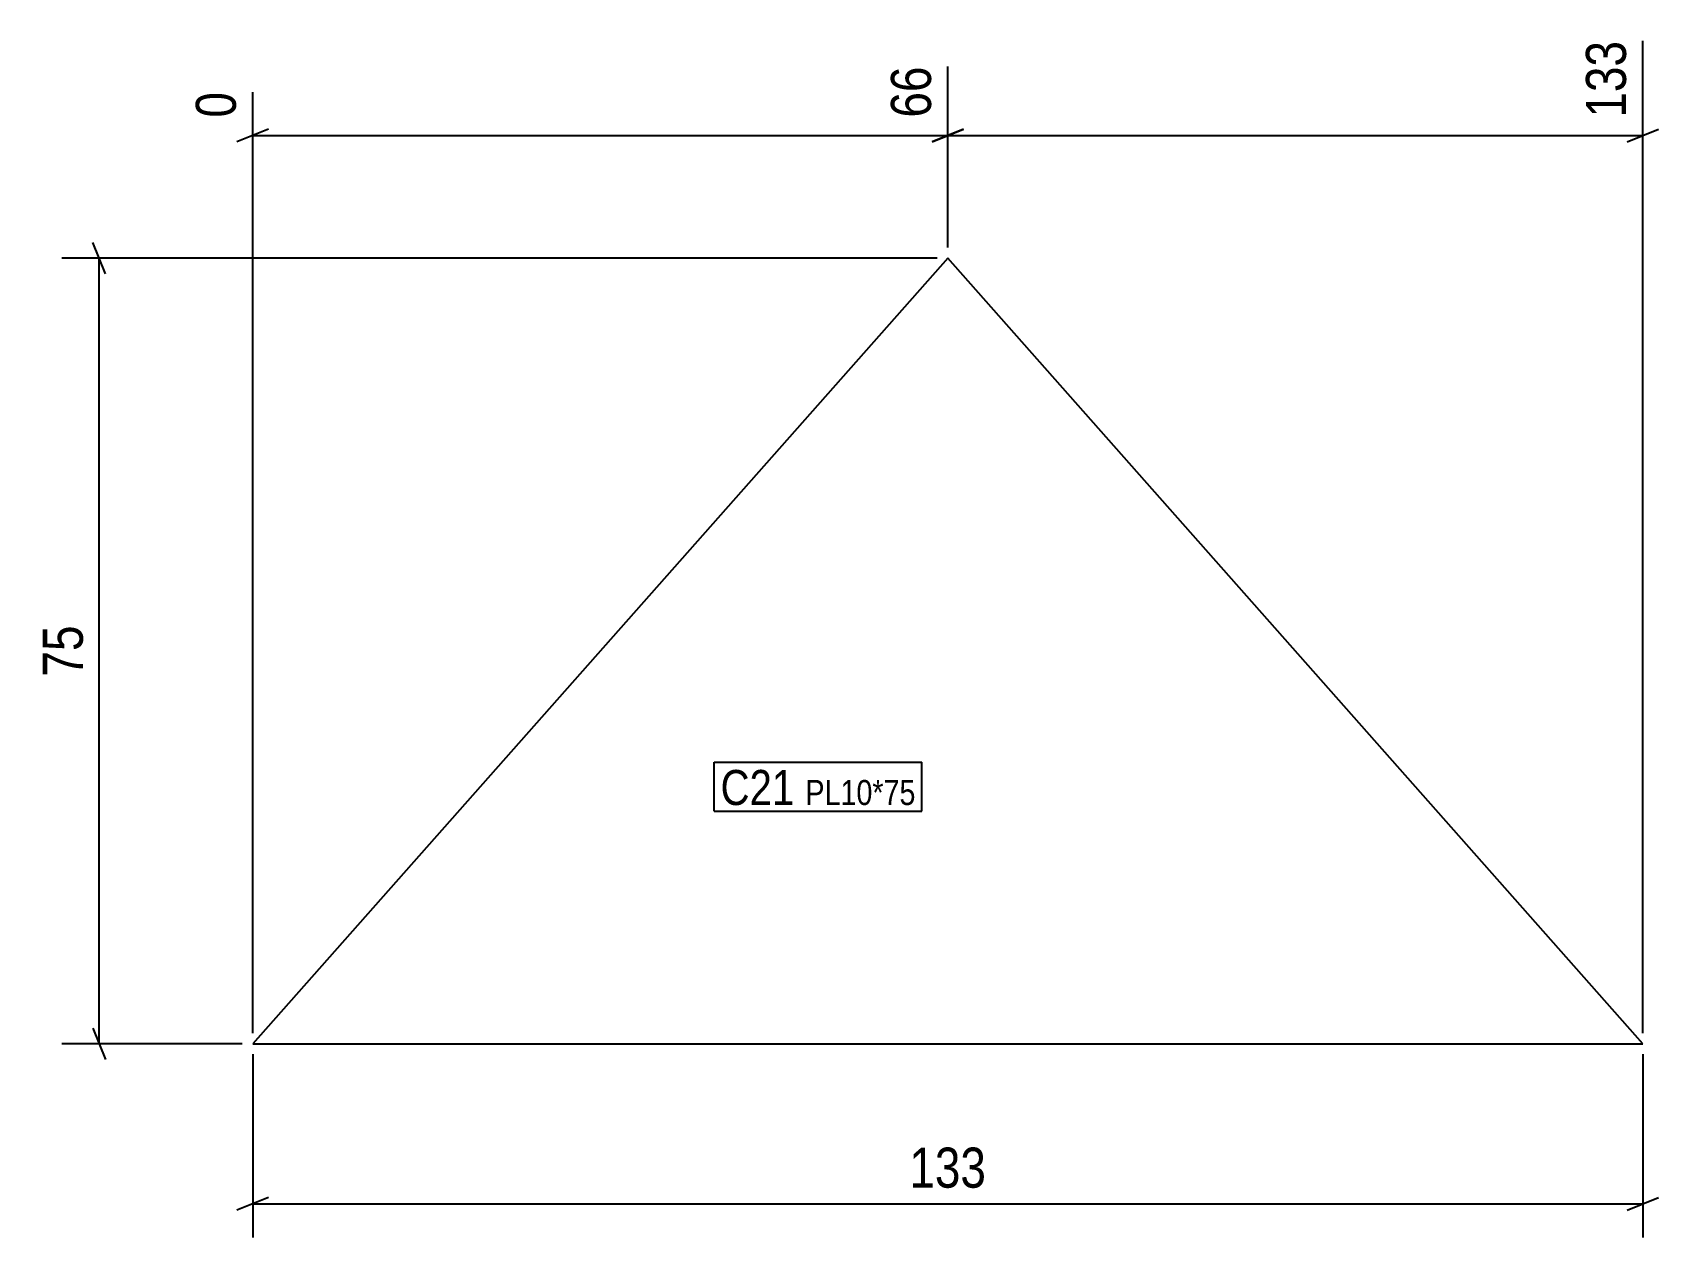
# Model space of a CAD drawing. Header units: millimetres. Extents: x 2 to 157, y 3 to 118.
import ezdxf

# ---------------------------------------------------------------- set-up
doc = ezdxf.new("R2010")
doc.units = ezdxf.units.MM
for name, color, linetype in [('MÅLSÆTNING', 7, 'Continuous'), ('STÅL', 7, 'Continuous'), ('TEKST', 7, 'Continuous')]:
    doc.layers.add(name, color=color, linetype=linetype)
doc.styles.add('Arial Narrow', font='ARIALN.TTF', dxfattribs={"height": 0.2})

msp = doc.modelspace()

# ---------------------------------------------------------------- linework, layer by layer
at = {"layer": 'MÅLSÆTNING', "color": 7, "linetype": 'Continuous'}
for p, q in [((155.72, 22.47), (155.72, 117.08)), ((89.46, 97.37), (89.46, 114.64)), ((89.46, 97.37), (89.46, 114.64)), ((23.19, 22.47), (23.19, 112.2)), ((24.69, 108.67), (21.69, 107.47)), ((90.96, 108.67), (87.96, 107.47)), ((87.96, 107.47), (90.96, 108.67)), ((154.22, 107.47), (157.22, 108.67)), ((23.19, 108.07), (89.46, 108.07)), ((89.46, 108.07), (155.72, 108.07)), ((9.15, 94.87), (7.95, 97.87)), ((88.46, 96.37), (5, 96.37)), ((8.55, 21.47), (8.55, 96.37)), ((7.95, 22.97), (9.15, 19.97)), ((22.19, 21.47), (5, 21.47)), ((23.19, 20.47), (23.19, 3)), ((155.72, 20.47), (155.72, 3)), ((24.69, 6.8), (21.69, 5.6)), ((154.22, 5.6), (157.22, 6.8)), ((23.19, 6.2), (155.72, 6.2))]:
    msp.add_line(p, q, dxfattribs=at)
at = {"layer": 'STÅL', "color": 2, "linetype": 'Continuous'}
for p, q in [((89.46, 96.37), (23.19, 21.47)), ((155.72, 21.47), (89.46, 96.37)), ((23.19, 21.47), (155.72, 21.47))]:
    msp.add_line(p, q, dxfattribs=at)

# ---------------------------------------------------------------- next in the draw order: wipeouts: each hides what was drawn before it
at = {"color": 0, "linetype": 'Continuous'}
for points in [[(154.92, 117.88), (149.32, 117.88), (149.32, 108.97), (154.92, 108.97)], [(88.66, 115.44), (83.06, 115.44), (83.06, 108.97), (88.66, 108.97)], [(22.39, 113), (16.79, 113), (16.79, 108.97), (22.39, 108.97)]]:
    msp.add_wipeout(points, dxfattribs=at).dxf.layer = 'MÅLSÆTNING'
at = {"color": 0}
for points, layer in [([(7.8, 62.16), (2.2, 62.16), (2.2, 55.68), (7.8, 55.68)], 'MÅLSÆTNING'), ([(93.91, 6.95), (93.91, 12.55), (85, 12.55), (85, 6.95)], 'MÅLSÆTNING'), ([(74.84, 44.23), (74.84, 47.73), (67.8, 47.73), (67.8, 44.23)], 'TEKST'), ([(86.39, 44.23), (86.39, 46.73), (75.89, 46.73), (75.89, 44.23)], 'TEKST')]:
    msp.add_wipeout(points, dxfattribs=at).dxf.layer = layer

# ---------------------------------------------------------------- next in the draw order: texts
at = {"layer": 'MÅLSÆTNING', "color": 3, "linetype": 'Continuous', "style": 'Arial Narrow'}
for s, height, p in [('133', 3.818, (154.12, 109.77)), ('66', 3.818, (87.86, 109.77)), ('0', 3.82, (21.59, 109.77))]:
    msp.add_text(s, height=height, rotation=90.0002, dxfattribs=at).set_placement(p)
at = {"layer": 'MÅLSÆTNING', "color": 3, "style": 'Arial Narrow'}
msp.add_text('75', height=3.818, rotation=90.0002, dxfattribs=at).set_placement((7, 56.48))
msp.add_text('133', height=3.818, dxfattribs=at).set_placement((85.8, 7.75))

# ---------------------------------------------------------------- next in the draw order: wipeouts: each hides what was drawn before it
at = {"color": 0}
for points in [[(74.84, 44.23), (74.84, 47.73), (67.8, 47.73), (67.8, 44.23)], [(86.39, 44.23), (86.39, 46.73), (75.89, 46.73), (75.89, 44.23)]]:
    msp.add_wipeout(points, dxfattribs=at).dxf.layer = 'TEKST'

# ---------------------------------------------------------------- next in the draw order: linework, layer by layer
at = {"layer": 'TEKST', "color": 7, "linetype": 'Continuous'}
for p, q in [((67.2, 48.33), (86.99, 48.33)), ((67.2, 43.63), (67.2, 48.33)), ((86.99, 43.63), (86.99, 48.33)), ((67.2, 43.63), (86.99, 43.63))]:
    msp.add_line(p, q, dxfattribs=at)

# ---------------------------------------------------------------- next in the draw order: texts
at = {"layer": 'TEKST', "color": 3, "style": 'Arial Narrow'}
for s, height, p in [('C21', 3.34, (67.8, 44.23)), ('PL10*75', 2.386, (75.89, 44.23))]:
    msp.add_text(s, height=height, dxfattribs=at).set_placement(p)

doc.saveas('drawing.dxf')
